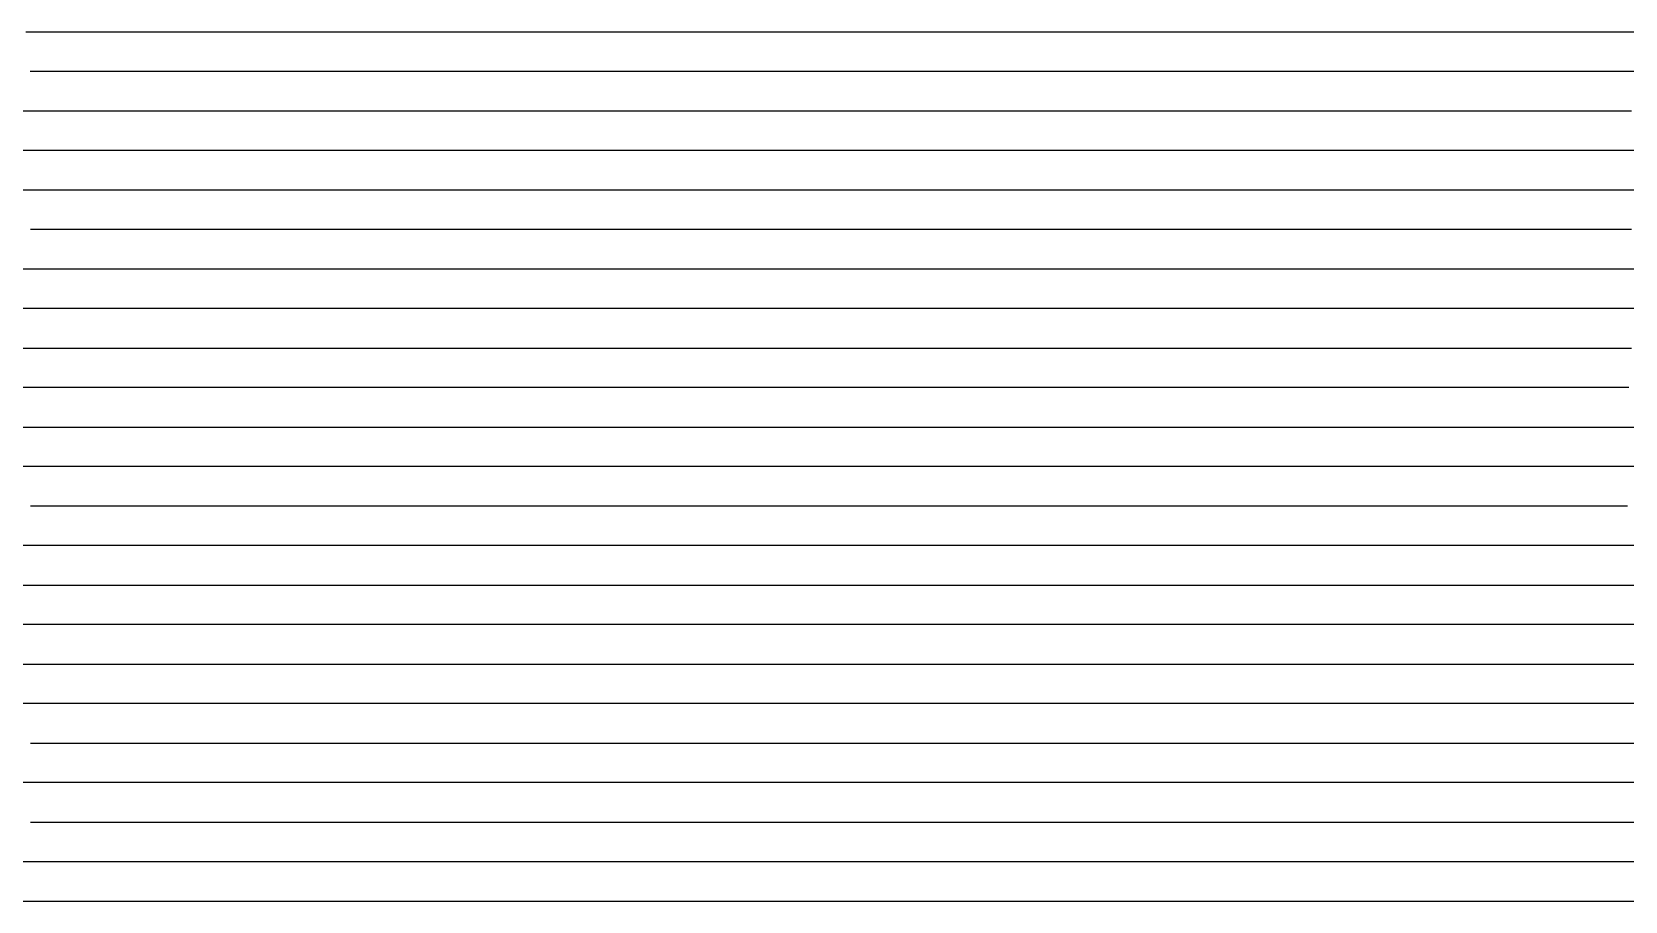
# Model space of a CAD drawing. Extents: x 20 to 170, y 60 to 234.
# Drawn here: x 95 to 132.5, y 81.4 to 101.87 of the extents above; entities that cross this region are included whole.
import ezdxf

# ---------------------------------------------------------------- set-up
doc = ezdxf.new("R2010")
doc.units = 0
doc.header["$LTSCALE"] = 0.000394
doc.layers.add('SPLINE', color=7, linetype='CONTINUOUS')

msp = doc.modelspace()

# ---------------------------------------------------------------- linework, layer by layer
at = {"layer": 'SPLINE', "color": 2}
for points in [[(94.8582, 101.873642, -19.465305), (95.011856, 101.873642, -19.133406), (95.316696, 101.873642, -18.726347), (95.491585, 101.873642, -18.566628), (95.666496, 101.873642, -18.447649), (96.013939, 101.873642, -18.284849), (96.713524, 101.873642, -18.093849), (97.060936, 101.873642, -18.043709), (98.107971, 101.873642, -17.915369), (98.807556, 101.873642, -17.965429), (99.438583, 101.873642, -18.140829), (100.202026, 101.873642, -18.109489), (100.899231, 101.873642, -18.184629), (102.012428, 101.873642, -18.338089), (102.296021, 101.873642, -18.322409), (102.645813, 101.873642, -18.222189), (102.993263, 101.873642, -18.153309), (103.343056, 101.873642, -18.106329), (103.690521, 101.873642, -18.087589), (105.087288, 101.873642, -18.190889), (105.403984, 101.873642, -18.313049), (105.720673, 101.873642, -18.560368), (106.094162, 101.873642, -18.986227), (106.115379, 101.873642, -18.998747), (106.373016, 101.873642, -19.048887), (106.484116, 101.873642, -18.929907), (106.656639, 101.873642, -18.757668), (106.831551, 101.873642, -18.644907), (107.181343, 101.873642, -18.488367), (107.703667, 101.873642, -18.29423), (107.878517, 101.873642, -18.247309), (108.575783, 101.873642, -18.234749), (109.275375, 101.873642, -18.200289), (110.147484, 101.873642, -18.203449), (110.844696, 101.873642, -18.162729), (111.085808, 101.873642, -18.156469), (111.36702, 101.873642, -18.109489), (112.066635, 101.873642, -18.043709), (112.76387, 101.873642, -18.118889), (113.484718, 101.873642, -18.381929), (113.832123, 101.873642, -18.109489), (114.267021, 101.873642, -17.599131), (114.375732, 101.873642, -17.483271), (114.503365, 101.873642, -17.379911), (114.666443, 101.873642, -17.267191), (114.687721, 101.873642, -17.242151), (114.857872, 101.873642, -16.935293), (115.488922, 101.873642, -15.764196), (115.555077, 101.873642, -15.654596), (115.642593, 101.873642, -15.548157), (116.252342, 101.873642, -14.862399), (116.427246, 101.873642, -14.630719), (116.602104, 101.873642, -14.42092), (116.885757, 101.873642, -14.233021), (117.23555, 101.873642, -14.073321), (117.649132, 101.873642, -13.735142), (117.998962, 101.873642, -13.553563), (118.171509, 101.873642, -13.515963), (119.045952, 101.873642, -13.375083), (119.743164, 101.873642, -13.193464), (120.440422, 101.873642, -13.077604), (121.837189, 101.873642, -13.112024), (123.231659, 101.873642, -13.259184), (123.928925, 101.873642, -13.299884), (124.628479, 101.873642, -13.390723), (125.675514, 101.873642, -13.685042), (126.372711, 101.873642, -13.913642), (126.722458, 101.873642, -13.998161), (127.419716, 101.873642, -14.248701), (128.814178, 101.873642, -14.843639), (130.210983, 101.873642, -15.419737), (130.560776, 101.873642, -15.494917), (130.908203, 101.873642, -15.629557), (131.605392, 101.873642, -15.967715), (132.172699, 101.873642, -16.168135), (133.002243, 101.873642, -16.086695)], [(133.002243, 100.942459, -14.909358), (131.605392, 100.942459, -15.209937), (130.210983, 100.942459, -15.582577), (129.230148, 100.942459, -15.779857), (128.814178, 100.942459, -15.670257), (127.419716, 100.942459, -15.056559), (127.003746, 100.942459, -14.837359), (126.568878, 100.942459, -14.671399), (126.297066, 100.942459, -14.45844), (126.022949, 100.942459, -14.27058), (124.628479, 100.942459, -13.634962), (123.928925, 100.942459, -13.350023), (123.231659, 100.942459, -13.243524), (122.884216, 100.942459, -13.215384), (122.534447, 100.942459, -13.159004), (121.837189, 100.942459, -13.083884), (121.487434, 100.942459, -13.055684), (121.137634, 100.942459, -12.999305), (120.440422, 100.942459, -12.905385), (119.743164, 100.942459, -12.823985), (119.045952, 100.942459, -12.861505), (118.696159, 100.942459, -12.905385), (118.346367, 100.942459, -12.930405), (117.649132, 100.942459, -13.040004), (116.951927, 100.942459, -13.240444), (116.252342, 100.942459, -13.550383), (115.9049, 100.942459, -13.732042), (115.730049, 100.942459, -13.882342), (115.254974, 100.942459, -14.40524), (114.987862, 100.942459, -14.552381), (114.857872, 100.942459, -14.630719), (114.683014, 100.942459, -14.796679), (114.508072, 100.942459, -15.069058), (114.245766, 100.942459, -15.535596), (113.461075, 100.942459, -16.481255), (113.309837, 100.942459, -16.687893), (112.794571, 100.942459, -17.520851), (112.392799, 100.942459, -17.937269), (112.241554, 100.942459, -18.143909), (112.21788, 100.942459, -18.153309), (111.36702, 100.942459, -18.087589), (110.669815, 100.942459, -18.112629), (110.147484, 100.942459, -18.222189), (109.972603, 100.942459, -18.209709), (109.62278, 100.942459, -18.194069), (108.925606, 100.942459, -18.194069), (108.228348, 100.942459, -18.244129), (107.878517, 100.942459, -18.306749), (107.552414, 100.942459, -18.463327), (107.018234, 100.942459, -18.241009), (106.533737, 100.942459, -18.237869), (105.784515, 100.942459, -18.125149), (105.087288, 100.942459, -18.128269), (104.737526, 100.942459, -18.13765), (104.040253, 100.942459, -18.078169), (103.690521, 100.942459, -18.059389), (103.168175, 100.942459, -18.049969), (102.296021, 100.942459, -17.905949), (100.202026, 100.942459, -17.740011), (99.504791, 100.942459, -17.549011), (98.807556, 100.942459, -17.530231), (97.410728, 100.942459, -17.802631), (96.713524, 100.942459, -18.043709), (96.538612, 100.942459, -18.143909), (96.363731, 100.942459, -18.275429), (96.013939, 100.942459, -18.663727), (95.841377, 100.942459, -18.979967), (95.753952, 100.942459, -19.211685), (95.316696, 100.942459, -20.561241), (95.011856, 100.942459, -21.45364), (94.957451, 100.942459, -21.503759)], [(94.794373, 100.013611, -21.406679), (95.316696, 100.013611, -21.2188), (95.654686, 100.013611, -21.11232), (95.824867, 100.013611, -21.02154), (95.992653, 100.013611, -20.924461), (96.013939, 100.013611, -20.902561), (96.713524, 100.013611, -18.782707), (96.888412, 100.013611, -18.413229), (97.060936, 100.013611, -18.168949), (97.23584, 100.013611, -17.984249), (97.410728, 100.013611, -17.843349), (97.760559, 100.013611, -17.708691), (98.57827, 100.013611, -17.545891), (99.067566, 100.013611, -17.514551), (99.504791, 100.013611, -17.351711), (100.202026, 100.013611, -17.292271), (100.899231, 100.013611, -17.430031), (101.161568, 100.013611, -17.489511), (101.598816, 100.013611, -17.489511), (102.296021, 100.013611, -17.536491), (105.087288, 100.013611, -17.884029), (105.403984, 100.013611, -17.965429), (105.741951, 100.013611, -18.071909), (106.205231, 100.013611, -18.053089), (107.006432, 100.013611, -17.824551), (107.181343, 100.013611, -17.793211), (107.878517, 100.013611, -17.815151), (108.216537, 100.013611, -17.965429), (108.554497, 100.013611, -18.21283), (109.275375, 100.013611, -18.084469), (110.669815, 100.013611, -17.971689), (110.96524, 100.013611, -17.937269), (111.258308, 100.013611, -17.934109), (111.281952, 100.013611, -17.905949), (111.674301, 100.013611, -17.314131), (112.066635, 100.013611, -16.628393), (112.76387, 100.013611, -15.447937), (112.917465, 100.013611, -15.266317), (113.461075, 100.013611, -14.693299), (113.810867, 100.013611, -14.27058), (114.160637, 100.013611, -14.001301), (114.508072, 100.013611, -13.866682), (114.857872, 100.013611, -13.681902), (116.252342, 100.013611, -13.033724), (116.951927, 100.013611, -12.808325), (117.649132, 100.013611, -12.670526), (118.87104, 100.013611, -12.714365), (119.138123, 100.013611, -12.758184), (119.438293, 100.013611, -12.820825), (120.440422, 100.013611, -12.886625), (121.837189, 100.013611, -13.093244), (122.00975, 100.013611, -13.140203), (122.709335, 100.013611, -13.365663), (122.884216, 100.013611, -13.409503), (123.231659, 100.013611, -13.534743), (123.928925, 100.013611, -13.863502), (124.278687, 100.013611, -14.035721), (124.628479, 100.013611, -14.37078), (124.80336, 100.013611, -14.552381), (125.413147, 100.013611, -14.906259), (126.150558, 100.013611, -15.463617), (126.417603, 100.013611, -15.560657), (126.552368, 100.013611, -15.623297), (126.852539, 100.013611, -15.779857), (127.419716, 100.013611, -15.504316), (127.757675, 100.013611, -15.388457), (128.116913, 100.013611, -15.328978), (128.466782, 100.013611, -15.109798), (128.61795, 100.013611, -15.043998), (128.934692, 100.013611, -14.940699), (129.381454, 100.013611, -14.646339), (129.513748, 100.013611, -14.577479), (130.865646, 100.013611, -14.085881), (131.016968, 100.013611, -14.054541), (131.605392, 100.013611, -13.963741), (131.803955, 100.013611, -13.897982), (131.955276, 100.013611, -13.863502), (132.151398, 100.013611, -13.854142), (132.479889, 100.013611, -13.866682), (132.652512, 100.013611, -13.807182)], [(133.002243, 99.082397, -13.112024), (132.042664, 99.082397, -13.058764), (131.605392, 99.082397, -13.014984), (131.007446, 99.082397, -13.080704), (130.407104, 99.082397, -13.055684), (130.210983, 99.082397, -13.065043), (129.861221, 99.082397, -13.168404), (129.513748, 99.082397, -13.312424), (128.814178, 99.082397, -13.566043), (127.528458, 99.082397, -14.292521), (127.419716, 99.082397, -14.37396), (126.965981, 99.082397, -14.777839), (126.722458, 99.082397, -14.912498), (126.022949, 99.082397, -15.379037), (125.800735, 99.082397, -15.479278), (125.576225, 99.082397, -15.585696), (125.129517, 99.082397, -15.886335), (125.108238, 99.082397, -15.880055), (124.822289, 99.082397, -15.670257), (124.628479, 99.082397, -15.551256), (124.366112, 99.082397, -15.444798), (123.928925, 99.082397, -14.981379), (123.53653, 99.082397, -14.624459), (123.406609, 99.082397, -14.52424), (122.926788, 99.082397, -14.286241), (122.638428, 99.082397, -13.970001), (122.371376, 99.082397, -13.738282), (122.104294, 99.082397, -13.616183), (120.440422, 99.082397, -13.043184), (119.743164, 99.082397, -12.858425), (119.045952, 99.082397, -12.714365), (117.649132, 99.082397, -12.664246), (117.299347, 99.082397, -12.673666), (116.951927, 99.082397, -12.701865), (116.602104, 99.082397, -12.742565), (116.252342, 99.082397, -12.823985), (115.555077, 99.082397, -12.908484), (115.205338, 99.082397, -12.996165), (114.333191, 99.082397, -13.447063), (113.461075, 99.082397, -13.678802), (113.113632, 99.082397, -13.863502), (112.76387, 99.082397, -14.189201), (112.066635, 99.082397, -14.909358), (111.716835, 99.082397, -15.444798), (110.669815, 99.082397, -17.389311), (110.45237, 99.082397, -17.746271), (110.431114, 99.082397, -17.755671), (109.275375, 99.082397, -17.902809), (108.968117, 99.082397, -17.934109), (108.64193, 99.082397, -17.984249), (107.878517, 99.082397, -17.790091), (106.963905, 99.082397, -17.780731), (106.484116, 99.082397, -17.658571), (105.784515, 99.082397, -17.498911), (103.690521, 99.082397, -17.329811), (103.168175, 99.082397, -17.329811), (102.296021, 99.082397, -17.151333), (101.598816, 99.082397, -17.135653), (100.899231, 99.082397, -17.135653), (100.551758, 99.082397, -17.157593), (100.202026, 99.082397, -17.185793), (99.504791, 99.082397, -17.317291), (98.457794, 99.082397, -17.702431), (98.107971, 99.082397, -17.909069), (97.824333, 99.082397, -18.222189), (97.682556, 99.082397, -18.475847), (97.540749, 99.082397, -18.845327), (96.973511, 99.082397, -20.439121), (96.952232, 99.082397, -20.479841), (96.713524, 99.082397, -20.595661), (96.363731, 99.082397, -20.677101), (96.013939, 99.082397, -20.780441), (95.666496, 99.082397, -20.933882), (95.316696, 99.082397, -21.018379), (93.922264, 99.082397, -21.250099)], [(93.922264, 98.151184, -21.00902), (96.713524, 98.151184, -20.554981), (97.302055, 98.151184, -20.410961), (97.595123, 98.151184, -20.360842), (97.890549, 98.151184, -20.285704), (97.911827, 98.151184, -20.254383), (98.152855, 98.151184, -19.606205), (98.349052, 98.151184, -19.180386), (98.370331, 98.151184, -19.142805), (98.587753, 98.151184, -18.832808), (98.807556, 98.151184, -18.594828), (99.065155, 98.151184, -18.432009), (99.396049, 98.151184, -18.313049), (99.504791, 98.151184, -18.093849), (99.679703, 98.151184, -17.771351), (99.852196, 98.151184, -17.549011), (100.202026, 98.151184, -17.270351), (100.899231, 98.151184, -17.082453), (101.598816, 98.151184, -17.026052), (102.296021, 98.151184, -16.913353), (102.993263, 98.151184, -16.875772), (103.690521, 98.151184, -17.063633), (103.931549, 98.151184, -17.148193), (104.219902, 98.151184, -17.101233), (104.508232, 98.151184, -17.066813), (105.087288, 98.151184, -17.082453), (106.484116, 98.151184, -17.245251), (107.878517, 98.151184, -17.451931), (108.575783, 98.151184, -17.586571), (109.275375, 98.151184, -17.552151), (109.651161, 98.151184, -17.455051), (110.16877, 98.151184, -16.994793), (110.190056, 98.151184, -16.963493), (110.953407, 98.151184, -15.410378), (111.062141, 98.151184, -15.216217), (111.194519, 98.151184, -15.015819), (112.066635, 98.151184, -13.985662), (112.241554, 98.151184, -13.813442), (112.414047, 98.151184, -13.694442), (113.461075, 98.151184, -13.259184), (114.160637, 98.151184, -12.946085), (114.508072, 98.151184, -12.814545), (114.857872, 98.151184, -12.786385), (116.252342, 98.151184, -12.780125), (116.951927, 98.151184, -12.770745), (117.998962, 98.151184, -12.811445), (118.346367, 98.151184, -12.870965), (119.045952, 98.151184, -13.143344), (119.743164, 98.151184, -13.390723), (120.090599, 98.151184, -13.544163), (120.440422, 98.151184, -13.663162), (120.790184, 98.151184, -13.844742), (121.137634, 98.151184, -14.001301), (121.487434, 98.151184, -14.151581), (121.726097, 98.151184, -14.34258), (122.534447, 98.151184, -15.228757), (123.27655, 98.151184, -15.892575), (123.47274, 98.151184, -15.920755), (123.564888, 98.151184, -15.839355), (123.794228, 98.151184, -15.682796), (124.203056, 98.151184, -15.466718), (124.649727, 98.151184, -15.090979), (126.044174, 98.151184, -14.004441), (126.722458, 98.151184, -13.509683), (127.069977, 98.151184, -13.231024), (127.419716, 98.151184, -13.112024), (127.615883, 98.151184, -13.077604), (128.225647, 98.151184, -12.808325), (128.521118, 98.151184, -12.739425), (129.164001, 98.151184, -12.560925), (129.513748, 98.151184, -12.488946), (130.210983, 98.151184, -12.482666), (130.908203, 98.151184, -12.485765), (131.90567, 98.151184, -12.636065), (132.20575, 98.151184, -12.704945), (132.827393, 98.151184, -12.974285)], [(132.652512, 97.219986, -12.770745), (132.305008, 97.219986, -12.670526), (131.955276, 97.219986, -12.595366), (131.257965, 97.219986, -12.482666), (130.908203, 97.219986, -12.470126), (130.210983, 97.219986, -12.354307), (130.036102, 97.219986, -12.335466), (128.814178, 97.219986, -12.291687), (128.466782, 97.219986, -12.319847), (128.116913, 97.219986, -12.376166), (127.419716, 97.219986, -12.473266), (126.722458, 97.219986, -12.585986), (126.372711, 97.219986, -12.654886), (126.19783, 97.219986, -12.730065), (125.675514, 97.219986, -13.071344), (125.500572, 97.219986, -13.159004), (125.325691, 97.219986, -13.227904), (124.975891, 97.219986, -13.459623), (124.628479, 97.219986, -13.753942), (123.928925, 97.219986, -14.236161), (123.690186, 97.219986, -14.4397), (123.581482, 97.219986, -14.54302), (123.231659, 97.219986, -14.928118), (122.413879, 97.219986, -15.689076), (122.14209, 97.219986, -15.914495), (122.120804, 97.219986, -15.920755), (121.837189, 97.219986, -15.757916), (121.702484, 97.219986, -15.714096), (121.508644, 97.219986, -15.667116), (120.790184, 97.219986, -14.874939), (120.440422, 97.219986, -14.624459), (120.135551, 97.219986, -14.46162), (119.743164, 97.219986, -14.126561), (119.393402, 97.219986, -13.907362), (119.045952, 97.219986, -13.732042), (117.649132, 97.219986, -13.077604), (116.951927, 97.219986, -12.905385), (116.252342, 97.219986, -12.792665), (115.730049, 97.219986, -12.780125), (115.496017, 97.219986, -12.723764), (115.283318, 97.219986, -12.689326), (115.07061, 97.219986, -12.673666), (114.857872, 97.219986, -12.670526), (114.683014, 97.219986, -12.676805), (114.508072, 97.219986, -12.692446), (113.810867, 97.219986, -12.777025), (113.461075, 97.219986, -12.845885), (112.414047, 97.219986, -13.312424), (112.241554, 97.219986, -13.425163), (111.36702, 97.219986, -14.032641), (111.194519, 97.219986, -14.198561), (111.107063, 97.219986, -14.31756), (110.145134, 97.219986, -15.880055), (109.471542, 97.219986, -17.032333), (109.447929, 97.219986, -17.060553), (109.275375, 97.219986, -17.098133), (108.575783, 97.219986, -17.151333), (107.878517, 97.219986, -17.151333), (106.484116, 97.219986, -17.026052), (105.784515, 97.219986, -17.060553), (105.5009, 97.219986, -17.085573), (105.437111, 97.219986, -17.079313), (105.087288, 97.219986, -17.032333), (104.957291, 97.219986, -17.029213), (104.390083, 97.219986, -16.913353), (103.690521, 97.219986, -16.831953), (102.296021, 97.219986, -16.897713), (101.423943, 97.219986, -17.044893), (101.249031, 97.219986, -17.098133), (100.899231, 97.219986, -17.314131), (100.695938, 97.219986, -17.520851), (100.492706, 97.219986, -17.849609), (100.086197, 97.219986, -18.917347), (99.722237, 97.219986, -19.653185), (99.639465, 97.219986, -19.690765), (99.504791, 97.219986, -19.759684), (99.242447, 97.219986, -19.975683), (99.221169, 97.219986, -19.985064), (98.942253, 97.219986, -20.035223), (98.665764, 97.219986, -20.088444), (98.107971, 97.219986, -20.219963), (96.713524, 97.219986, -20.257504), (95.316696, 97.219986, -20.454762), (94.966896, 97.219986, -20.476702)], [(93.922264, 96.291122, -20.213663), (95.316696, 96.291122, -20.135424), (95.666496, 96.291122, -20.110363), (96.013939, 96.291122, -20.063343), (96.713524, 96.291122, -20.072803), (97.105827, 96.291122, -20.104103), (98.107971, 96.291122, -19.888023), (99.504791, 96.291122, -19.822304), (99.797829, 96.291122, -19.787804), (100.681778, 96.291122, -19.646925), (100.703033, 96.291122, -19.631266), (100.986664, 96.291122, -18.879747), (101.423943, 96.291122, -17.921629), (101.598816, 96.291122, -17.667971), (101.946259, 96.291122, -17.401831), (102.296021, 96.291122, -17.295391), (102.383507, 96.291122, -17.279711), (102.993263, 96.291122, -16.957233), (103.343056, 96.291122, -16.844473), (103.690521, 96.291122, -16.831953), (105.044746, 96.291122, -17.016693), (105.087288, 96.291122, -17.007313), (105.784515, 96.291122, -16.947773), (106.243027, 96.291122, -17.019833), (107.202621, 96.291122, -17.019833), (107.372772, 96.291122, -17.001013), (107.878517, 96.291122, -16.922733), (108.228348, 96.291122, -16.875772), (108.925606, 96.291122, -16.844473), (109.339195, 96.291122, -16.656593), (109.362801, 96.291122, -16.640953), (110.180573, 96.291122, -15.043998), (110.343651, 96.291122, -14.793499), (111.019638, 96.291122, -13.885442), (111.36702, 96.291122, -13.537883), (112.414047, 96.291122, -12.895985), (112.76387, 96.291122, -12.780125), (113.461075, 96.291122, -12.611046), (113.810867, 96.291122, -12.557846), (114.160637, 96.291122, -12.557846), (114.857872, 96.291122, -12.601625), (115.380219, 96.291122, -12.642325), (115.555077, 96.291122, -12.673666), (115.9049, 96.291122, -12.758184), (116.252342, 96.291122, -12.861505), (116.602104, 96.291122, -13.008705), (117.299347, 96.291122, -13.262364), (117.649132, 96.291122, -13.443963), (118.346367, 96.291122, -13.897982), (118.696159, 96.291122, -14.104621), (119.045952, 96.291122, -14.50232), (119.355576, 96.291122, -14.959458), (119.568283, 96.291122, -15.141078), (119.589531, 96.291122, -15.150498), (120.000793, 96.291122, -15.260077), (120.440422, 96.291122, -15.573216), (120.854012, 96.291122, -15.764196), (120.877609, 96.291122, -15.748516), (121.837189, 96.291122, -14.793499), (122.534447, 96.291122, -14.167261), (122.884216, 96.291122, -13.813442), (123.231659, 96.291122, -13.450243), (123.928925, 96.291122, -13.055684), (124.278687, 96.291122, -12.842745), (124.628479, 96.291122, -12.695586), (124.80336, 96.291122, -12.651706), (125.325691, 96.291122, -12.438806), (125.675514, 96.291122, -12.319847), (126.022949, 96.291122, -12.272867), (127.419716, 96.291122, -12.157007), (128.116913, 96.291122, -12.141347), (128.946503, 96.291122, -12.288507), (129.577545, 96.291122, -12.304187), (130.210983, 96.291122, -12.338607), (131.605392, 96.291122, -12.579726), (131.955276, 96.291122, -12.654886), (132.305008, 96.291122, -12.736285), (133.699463, 96.291122, -13.130844)], [(133.002243, 95.359894, -13.324923), (131.605392, 95.359894, -13.058764), (131.149261, 95.359894, -12.964845), (130.669495, 95.359894, -12.736285), (130.210983, 95.359894, -12.592266), (128.814178, 95.359894, -12.241547), (128.116913, 95.359894, -12.135127), (126.022949, 95.359894, -12.138206), (124.975891, 95.359894, -12.182087), (124.628479, 95.359894, -12.232167), (123.928925, 95.359894, -12.373087), (123.581482, 95.359894, -12.473266), (122.884216, 95.359894, -12.814545), (122.534447, 95.359894, -12.971105), (121.837189, 95.359894, -13.531623), (121.137634, 95.359894, -14.154761), (120.440422, 95.359894, -14.928118), (119.851898, 95.359894, -15.667116), (119.83062, 95.359894, -15.673396), (119.438293, 95.359894, -15.498037), (119.045952, 95.359894, -15.344577), (118.847435, 95.359894, -15.294518), (118.651245, 95.359894, -15.250677), (118.62999, 95.359894, -15.241278), (118.140755, 95.359894, -14.52106), (117.894928, 95.359894, -14.198561), (117.649132, 95.359894, -13.991941), (116.786469, 95.359894, -13.318704), (116.62339, 95.359894, -13.199744), (116.252342, 95.359894, -12.964845), (115.555077, 95.359894, -12.657986), (115.120232, 95.359894, -12.604766), (114.508072, 95.359894, -12.485765), (114.160637, 95.359894, -12.445065), (113.461075, 95.359894, -12.441966), (112.76387, 95.359894, -12.454466), (112.066635, 95.359894, -12.723764), (111.36702, 95.359894, -13.080704), (110.669815, 95.359894, -13.566043), (110.322403, 95.359894, -13.829082), (110.147484, 95.359894, -14.057681), (109.972603, 95.359894, -14.44594), (109.275375, 95.359894, -16.233875), (108.63015, 95.359894, -16.572075), (107.987289, 95.359894, -16.731773), (106.309189, 95.359894, -16.766193), (105.784515, 95.359894, -16.816313), (105.087288, 95.359894, -16.972853), (104.541321, 95.359894, -17.113773), (104.390083, 95.359894, -17.113773), (104.040253, 95.359894, -17.157593), (103.690521, 95.359894, -17.298512), (103.439987, 95.359894, -17.517691), (103.170517, 95.359894, -17.959209), (102.558388, 95.359894, -18.272329), (102.296021, 95.359894, -18.463327), (102.033714, 95.359894, -18.810867), (101.908424, 95.359894, -19.051968), (101.783173, 95.359894, -19.330666), (101.341187, 95.359894, -19.387045), (100.899231, 95.359894, -19.455925), (99.504791, 95.359894, -19.568645), (98.107971, 95.359894, -19.590546), (96.713524, 95.359894, -19.759684), (96.276276, 95.359894, -19.850464), (96.013939, 95.359894, -19.806623), (95.316696, 95.359894, -19.740864), (93.922264, 95.359894, -19.850464)], [(93.922264, 94.428711, -19.496645), (95.316696, 94.428711, -19.487246), (96.101364, 94.428711, -19.506025), (96.713524, 94.428711, -19.412066), (98.107971, 94.428711, -19.330666), (100.899231, 94.428711, -19.252405), (101.707497, 94.428711, -19.271185), (102.525269, 94.428711, -19.077005), (102.752197, 94.428711, -19.061407), (103.231987, 94.428711, -19.058268), (103.626678, 94.428711, -18.942408), (103.647957, 94.428711, -18.923607), (103.777946, 94.428711, -18.679407), (103.865402, 94.428711, -18.538467), (103.997719, 94.428711, -18.359989), (104.390083, 94.428711, -17.884029), (104.737526, 94.428711, -17.636671), (105.044746, 94.428711, -17.539591), (105.437111, 94.428711, -17.176413), (105.784515, 94.428711, -16.894573), (106.134315, 94.428711, -16.766193), (106.484116, 94.428711, -16.741133), (107.048996, 94.428711, -16.722353), (107.670586, 94.428711, -16.390415), (107.878517, 94.428711, -16.290215), (108.585258, 94.428711, -16.002174), (108.741211, 94.428711, -15.886335), (109.230453, 94.428711, -15.544996), (109.275375, 94.428711, -15.485538), (109.317909, 94.428711, -15.394697), (109.993889, 94.428711, -13.822802), (110.164001, 94.428711, -13.519103), (110.331856, 94.428711, -13.324923), (110.502029, 94.428711, -13.193464), (111.36702, 94.428711, -12.730065), (112.066635, 94.428711, -12.495206), (112.414047, 94.428711, -12.438806), (112.76387, 94.428711, -12.407506), (113.461075, 94.428711, -12.407506), (114.160637, 94.428711, -12.426306), (114.508072, 94.428711, -12.473266), (115.205338, 94.428711, -12.617286), (115.555077, 94.428711, -12.708125), (115.9049, 94.428711, -12.980505), (116.602104, 94.428711, -13.719502), (116.951927, 94.428711, -14.042001), (117.686958, 94.428711, -15.047178), (118.299126, 94.428711, -15.225617), (118.892303, 94.428711, -15.585696), (118.913574, 94.428711, -15.573216), (120.440422, 94.428711, -13.794662), (121.837189, 94.428711, -12.730065), (122.709335, 94.428711, -12.410645), (122.884216, 94.428711, -12.357407), (124.628479, 94.428711, -12.175827), (125.150803, 94.428711, -12.150766), (125.675514, 94.428711, -12.106927), (126.022949, 94.428711, -12.100647), (127.419716, 94.428711, -12.147627), (128.466782, 94.428711, -12.360547), (128.814178, 94.428711, -12.507686), (129.376663, 94.428711, -12.895985), (130.210983, 94.428711, -13.162144), (130.473358, 94.428711, -13.281144), (131.040558, 94.428711, -13.353123), (131.605392, 94.428711, -13.453363), (132.305008, 94.428711, -13.569223), (132.652512, 94.428711, -13.735142)], [(132.588684, 93.499863, -14.621279), (132.130127, 93.499863, -14.286241), (131.867798, 93.499863, -14.057681), (131.605392, 93.499863, -13.872942), (130.210983, 93.499863, -13.500323), (130.003036, 93.499863, -13.465903), (129.381454, 93.499863, -13.390723), (128.750336, 93.499863, -13.205964), (128.116913, 93.499863, -12.708125), (127.767159, 93.499863, -12.473266), (127.419716, 93.499863, -12.366807), (126.722458, 93.499863, -12.166407), (126.022949, 93.499863, -12.100647), (124.628479, 93.499863, -12.200847), (123.231659, 93.499863, -12.316707), (121.837189, 93.499863, -12.466986), (120.965065, 93.499863, -12.786385), (120.790184, 93.499863, -12.858425), (120.440422, 93.499863, -13.096384), (119.743164, 93.499863, -13.638062), (119.045952, 93.499863, -14.35202), (117.998962, 93.499863, -15.513697), (117.975288, 93.499863, -15.513697), (117.649132, 93.499863, -15.366497), (117.256798, 93.499863, -15.209937), (116.89756, 93.499863, -14.859279), (116.079811, 93.499863, -13.788382), (115.9049, 93.499863, -13.581723), (115.730049, 93.499863, -13.400103), (115.576355, 93.499863, -13.281144), (114.857872, 93.499863, -12.811445), (114.661736, 93.499863, -12.711225), (114.345001, 93.499863, -12.570346), (114.049576, 93.499863, -12.473266), (113.610001, 93.499863, -12.366807), (113.461075, 93.499863, -12.348047), (113.113632, 93.499863, -12.326107), (112.066635, 93.499863, -12.326107), (111.716835, 93.499863, -12.357407), (111.36702, 93.499863, -12.485765), (110.669815, 93.499863, -12.823985), (110.494934, 93.499863, -12.914745), (110.322403, 93.499863, -13.033724), (110.147484, 93.499863, -13.215384), (109.62278, 93.499863, -13.794662), (109.447929, 93.499863, -13.991941), (108.299286, 93.499863, -15.588857), (107.966003, 93.499863, -16.205715), (107.944725, 93.499863, -16.227594), (107.791092, 93.499863, -16.290215), (106.831551, 93.499863, -16.791233), (106.484116, 93.499863, -16.991632), (106.139061, 93.499863, -17.383051), (105.796326, 93.499863, -17.87151), (105.545815, 93.499863, -18.106329), (105.087288, 93.499863, -18.247309), (104.390083, 93.499863, -18.478968), (104.040253, 93.499863, -18.579187), (103.690521, 93.499863, -18.648067), (102.296021, 93.499863, -18.861008), (101.598816, 93.499863, -19.001907), (100.899231, 93.499863, -19.026947), (99.504791, 93.499863, -19.001907), (98.107971, 93.499863, -19.098946), (96.713524, 93.499863, -19.114605), (96.037605, 93.499863, -19.149065), (95.337982, 93.499863, -19.346325), (94.619499, 93.499863, -19.183485)], [(94.465889, 92.568649, -19.095825), (95.051979, 92.568649, -19.042587), (96.013939, 92.568649, -18.851627), (96.363731, 92.568649, -18.835947), (96.713524, 92.568649, -18.835947), (98.107971, 92.568649, -18.801487), (98.807556, 92.568649, -18.695047), (99.504791, 92.568649, -18.701267), (100.202026, 92.568649, -18.726347), (100.551758, 92.568649, -18.773327), (100.986664, 92.568649, -18.895428), (101.478271, 92.568649, -18.779547), (101.804436, 92.568649, -18.741987), (102.296021, 92.568649, -18.663727), (103.690521, 92.568649, -18.406969), (104.390083, 92.568649, -18.228489), (105.087288, 92.568649, -18.028049), (105.784515, 92.568649, -17.780731), (106.484116, 92.568649, -17.451931), (107.398758, 92.568649, -16.916473), (108.228348, 92.568649, -15.382177), (108.575783, 92.568649, -14.878058), (109.18792, 92.568649, -13.885442), (109.275375, 92.568649, -13.763342), (109.972603, 92.568649, -13.118304), (110.669815, 92.568649, -12.654886), (111.36702, 92.568649, -12.404366), (112.066635, 92.568649, -12.326107), (113.461075, 92.568649, -12.335466), (113.810867, 92.568649, -12.432566), (114.508072, 92.568649, -12.773845), (114.683014, 92.568649, -12.880345), (114.857872, 92.568649, -13.021244), (115.555077, 92.568649, -13.722602), (115.9049, 92.568649, -14.092141), (116.580811, 92.568649, -14.915638), (116.949547, 92.568649, -15.006438), (117.299347, 92.568649, -15.116018), (117.649132, 92.568649, -14.837359), (118.346367, 92.568649, -14.217402), (119.045952, 92.568649, -13.609923), (119.568283, 92.568649, -13.115164), (119.743164, 92.568649, -12.971105), (119.918106, 92.568649, -12.870965), (120.090599, 92.568649, -12.808325), (120.790184, 92.568649, -12.607905), (121.137634, 92.568649, -12.501426), (121.487434, 92.568649, -12.445065), (122.534447, 92.568649, -12.360547), (123.231659, 92.568649, -12.326107), (124.628479, 92.568649, -12.301046), (125.325691, 92.568649, -12.266587), (126.022949, 92.568649, -12.385567), (126.722458, 92.568649, -12.585986), (127.069977, 92.568649, -12.751925), (127.724617, 92.568649, -13.231024), (128.279999, 92.568649, -13.246704), (128.814178, 92.568649, -13.296764), (129.513748, 92.568649, -13.465903), (130.210983, 92.568649, -13.804042), (130.780609, 92.568649, -14.070201), (131.388, 92.568649, -14.46162), (131.955276, 92.568649, -14.48664), (132.305008, 92.568649, -14.48664), (133.002243, 92.568649, -14.517981)], [(133.002243, 91.637436, -14.49604), (132.359344, 91.637436, -14.48664), (131.716522, 91.637436, -14.640059), (131.692871, 91.637436, -14.640059), (131.605392, 91.637436, -14.552381), (131.257965, 91.637436, -14.3207), (130.908203, 91.637436, -14.167261), (130.210983, 91.637436, -13.872942), (129.360168, 91.637436, -13.844742), (128.814178, 91.637436, -13.447063), (128.466782, 91.637436, -13.268604), (128.116913, 91.637436, -13.234164), (127.419716, 91.637436, -13.234164), (127.216484, 91.637436, -13.224764), (127.015556, 91.637436, -13.199744), (126.590134, 91.637436, -13.112024), (126.022949, 91.637436, -12.789525), (124.628479, 91.637436, -12.435706), (123.231659, 91.637436, -12.426306), (122.534447, 91.637436, -12.438806), (121.837189, 91.637436, -12.457605), (121.137634, 91.637436, -12.517106), (120.440422, 91.637436, -12.670526), (119.743164, 91.637436, -12.780125), (119.21846, 91.637436, -12.949184), (119.045952, 91.637436, -13.021244), (118.696159, 91.637436, -13.231024), (118.346367, 91.637436, -13.459623), (117.649132, 91.637436, -13.935582), (117.006294, 91.637436, -14.43342), (116.363396, 91.637436, -14.840459), (116.339798, 91.637436, -14.827959), (115.621284, 91.637436, -14.3207), (114.905174, 91.637436, -13.481523), (114.704277, 91.637436, -13.290504), (114.160637, 91.637436, -12.823985), (113.810867, 91.637436, -12.539026), (113.461075, 91.637436, -12.395006), (112.066635, 91.637436, -12.254086), (110.669815, 91.637436, -12.495206), (110.494934, 91.637436, -12.560925), (110.322403, 91.637436, -12.664246), (109.62278, 91.637436, -13.127664), (109.447929, 91.637436, -13.262364), (109.275375, 91.637436, -13.428283), (109.034309, 91.637436, -13.788382), (108.795616, 91.637436, -14.182921), (108.315796, 91.637436, -15.131679), (107.878517, 91.637436, -16.033495), (107.727303, 91.637436, -16.312155), (107.512215, 91.637436, -16.546995), (107.10569, 91.637436, -16.863293), (106.793732, 91.637436, -17.091833), (106.484116, 91.637436, -17.204573), (105.087288, 91.637436, -17.686771), (103.690521, 91.637436, -18.059389), (102.993263, 91.637436, -18.187769), (102.296021, 91.637436, -18.278549), (101.553925, 91.637436, -18.491528), (100.899231, 91.637436, -18.491528), (99.504791, 91.637436, -18.513388), (98.107971, 91.637436, -18.44455), (96.713524, 91.637436, -18.626167), (95.316696, 91.637436, -18.682487), (94.444618, 91.637436, -18.826508)], [(94.966896, 90.708618, -18.44455), (95.316696, 90.708618, -18.422609), (96.013939, 90.708618, -18.394409), (96.713524, 90.708618, -18.309929), (98.107971, 90.708618, -18.118889), (99.504791, 90.708618, -18.247309), (99.830917, 90.708618, -18.259769), (100.899231, 90.708618, -18.162729), (101.249031, 90.708618, -18.078169), (101.598816, 90.708618, -18.009289), (102.296021, 90.708618, -17.956049), (103.690521, 90.708618, -17.680511), (105.087288, 90.708618, -17.379911), (105.959435, 90.708618, -17.026052), (106.134315, 90.708618, -16.963493), (106.744087, 90.708618, -16.712933), (107.006432, 90.708618, -16.565815), (107.528755, 90.708618, -16.290215), (107.715492, 90.708618, -16.089855), (107.878517, 90.708618, -15.917615), (108.207092, 90.708618, -15.598236), (108.228348, 90.708618, -15.560657), (109.013031, 90.708618, -13.722602), (109.275375, 90.708618, -13.290504), (110.669815, 90.708618, -12.454466), (111.107063, 90.708618, -12.357407), (111.36702, 90.708618, -12.272867), (112.066635, 90.708618, -12.175827), (112.76387, 90.708618, -12.238447), (113.286156, 90.708618, -12.451345), (113.461075, 90.708618, -12.539026), (113.80616, 90.708618, -12.761365), (114.148827, 90.708618, -13.105783), (114.836586, 90.708618, -13.916762), (115.860016, 90.708618, -14.53988), (115.883614, 90.708618, -14.54616), (116.160141, 90.708618, -14.442801), (117.649132, 90.708618, -13.381323), (117.998962, 90.708618, -13.162144), (118.346367, 90.708618, -13.033724), (119.045952, 90.708618, -12.836485), (119.918106, 90.708618, -12.611046), (120.090599, 90.708618, -12.576586), (121.137634, 90.708618, -12.492045), (121.837189, 90.708618, -12.482666), (122.884216, 90.708618, -12.507686), (123.75634, 90.708618, -12.517106), (124.278687, 90.708618, -12.557846), (124.628479, 90.708618, -12.595366), (124.975891, 90.708618, -12.654886), (125.325691, 90.708618, -12.730065), (125.500572, 90.708618, -12.789525), (126.19783, 90.708618, -13.055684), (126.819382, 90.708618, -13.149604), (127.419716, 90.708618, -13.274864), (127.767159, 90.708618, -13.381323), (128.554169, 90.708618, -13.735142), (128.814178, 90.708618, -13.779022), (130.210983, 90.708618, -13.851002), (130.908203, 90.708618, -14.126561), (131.257965, 90.708618, -14.286241), (131.605392, 90.708618, -14.49292), (132.085175, 90.708618, -14.981379), (132.108841, 90.708618, -14.997018), (132.555573, 90.708618, -15.075318)], [(133.002243, 89.77739, -18.049969), (132.305008, 89.77739, -16.772453), (131.955276, 89.77739, -16.262054), (131.605392, 89.77739, -15.908256), (131.125671, 89.77739, -15.394697), (131.10437, 89.77739, -15.363418), (130.839691, 89.77739, -15.144218), (130.2677, 89.77739, -14.887438), (130.189697, 89.77739, -14.777839), (129.844635, 89.77739, -14.48038), (129.501984, 89.77739, -14.38332), (129.265564, 89.77739, -14.37396), (128.814178, 89.77739, -14.023221), (128.466782, 89.77739, -13.872942), (128.29187, 89.77739, -13.819722), (127.419716, 89.77739, -13.519103), (126.022949, 89.77739, -12.980505), (125.675514, 89.77739, -12.855285), (125.500572, 89.77739, -12.823985), (124.715935, 89.77739, -12.755105), (124.628479, 89.77739, -12.730065), (123.928925, 89.77739, -12.557846), (123.581482, 89.77739, -12.517106), (123.231659, 89.77739, -12.517106), (122.884216, 89.77739, -12.473266), (121.837189, 89.77739, -12.385567), (120.440422, 89.77739, -12.366807), (120.090599, 89.77739, -12.395006), (119.918106, 89.77739, -12.438806), (119.045952, 89.77739, -12.704945), (118.346367, 89.77739, -12.789525), (117.649132, 89.77739, -13.011804), (117.299347, 89.77739, -13.143344), (116.951927, 89.77739, -13.309284), (116.131828, 89.77739, -13.872942), (115.628403, 89.77739, -14.085881), (115.141495, 89.77739, -14.25808), (114.64045, 89.77739, -13.973101), (113.810867, 89.77739, -13.030624), (113.572144, 89.77739, -12.811445), (113.461075, 89.77739, -12.723764), (112.76387, 89.77739, -12.216527), (112.066635, 89.77739, -12.172647), (110.669815, 89.77739, -12.310427), (109.275375, 89.77739, -13.165264), (109.013031, 89.77739, -13.584863), (108.488335, 89.77739, -14.589979), (108.358368, 89.77739, -14.871799), (108.207092, 89.77739, -15.219378), (107.616211, 89.77739, -16.055395), (107.039513, 89.77739, -16.243275), (106.484116, 89.77739, -16.481255), (105.784515, 89.77739, -16.725473), (105.087288, 89.77739, -16.894573), (104.390083, 89.77739, -17.148193), (102.296021, 89.77739, -17.564651), (100.899231, 89.77739, -17.765051), (99.504791, 89.77739, -17.940409), (99.067566, 89.77739, -18.028049), (98.57827, 89.77739, -17.95295), (98.107971, 89.77739, -17.927889), (96.713524, 89.77739, -17.965429), (95.165459, 89.77739, -18.21283), (94.619499, 89.77739, -18.194069)], [(93.922264, 88.846191, -17.918489), (95.316696, 88.846191, -17.780731), (96.013939, 88.846191, -17.671131), (96.713524, 88.846191, -17.664871), (98.107971, 88.846191, -17.721191), (98.457794, 88.846191, -17.708691), (98.980072, 88.846191, -17.671131), (99.504791, 88.846191, -17.586571), (100.899231, 88.846191, -17.426891), (101.598816, 88.846191, -17.311031), (102.296021, 88.846191, -17.110613), (102.47094, 88.846191, -17.076193), (102.993263, 88.846191, -17.007313), (103.690521, 88.846191, -16.882053), (105.087288, 88.846191, -16.593973), (105.784515, 88.846191, -16.428015), (106.484116, 88.846191, -16.193174), (106.994637, 88.846191, -16.008415), (107.507477, 88.846191, -15.842455), (108.249626, 88.846191, -14.31128), (108.403229, 88.846191, -14.051401), (108.575783, 88.846191, -13.804042), (109.275375, 88.846191, -12.977385), (109.62278, 88.846191, -12.711225), (109.797668, 88.846191, -12.604766), (110.322403, 88.846191, -12.341746), (110.494934, 88.846191, -12.257207), (110.669815, 88.846191, -12.207107), (111.36702, 88.846191, -12.175827), (112.066635, 88.846191, -12.191447), (112.76387, 88.846191, -12.288507), (113.113632, 88.846191, -12.542166), (113.718727, 88.846191, -13.328103), (113.919579, 88.846191, -13.537883), (114.628593, 88.846191, -13.913642), (114.879158, 88.846191, -13.941802), (115.259682, 88.846191, -13.869802), (116.084496, 88.846191, -13.368803), (116.252342, 88.846191, -13.296764), (116.602104, 88.846191, -13.196564), (116.951927, 88.846191, -13.127664), (117.649132, 88.846191, -12.899125), (118.346367, 88.846191, -12.736285), (119.045952, 88.846191, -12.645506), (119.305977, 88.846191, -12.592266), (119.743164, 88.846191, -12.454466), (120.440422, 88.846191, -12.366807), (121.837189, 88.846191, -12.373087), (123.231659, 88.846191, -12.507686), (123.928925, 88.846191, -12.626686), (124.975891, 88.846191, -12.964845), (125.325691, 88.846191, -13.162144), (126.022949, 88.846191, -13.497183), (126.722458, 88.846191, -13.998161), (127.069977, 88.846191, -14.148501), (127.353577, 88.846191, -14.38332), (127.445709, 88.846191, -14.49604), (127.474083, 88.846191, -14.51168), (127.984604, 88.846191, -14.680799), (128.29187, 88.846191, -14.899999), (128.31308, 88.846191, -14.928118), (128.814178, 88.846191, -15.366497), (129.164001, 88.846191, -15.654596), (129.348282, 88.846191, -15.855016), (131.605392, 88.846191, -18.948668), (131.955276, 88.846191, -19.434006), (132.130127, 88.846191, -19.603106), (132.326294, 88.846191, -19.841043), (133.002243, 88.846191, -20.861841)], [(133.002243, 87.914963, -23.219694), (132.283722, 87.914963, -22.220816), (132.09227, 87.914963, -21.901398), (131.943375, 87.914963, -21.716698), (131.257965, 87.914963, -21.127979), (130.908203, 87.914963, -20.673962), (130.210983, 87.914963, -19.700144), (128.814178, 87.914963, -18.13765), (128.161865, 87.914963, -17.448792), (127.507179, 87.914963, -16.625273), (127.374863, 87.914963, -16.481255), (126.722458, 87.914963, -15.673396), (126.372711, 87.914963, -15.266317), (125.521851, 87.914963, -14.52106), (125.500572, 87.914963, -14.49292), (125.309181, 87.914963, -14.326961), (124.668694, 87.914963, -13.963741), (124.583572, 87.914963, -13.854142), (124.278687, 87.914963, -13.613003), (123.928925, 87.914963, -13.494043), (123.732697, 87.914963, -13.425163), (123.581482, 87.914963, -13.268604), (123.231659, 87.914963, -13.021244), (121.837189, 87.914963, -12.617286), (120.440422, 87.914963, -12.435706), (120.090599, 87.914963, -12.451345), (119.045952, 87.914963, -12.654886), (117.649132, 87.914963, -12.820825), (116.951927, 87.914963, -12.993065), (116.252342, 87.914963, -13.124584), (115.555077, 87.914963, -13.212244), (115.380219, 87.914963, -13.243524), (115.205338, 87.914963, -13.312424), (114.529358, 87.914963, -13.644342), (114.37812, 87.914963, -13.653702), (113.591064, 87.914963, -13.262364), (113.113632, 87.914963, -12.755105), (112.76387, 87.914963, -12.482666), (112.066635, 87.914963, -12.297907), (111.36702, 87.914963, -12.172647), (110.669815, 87.914963, -12.207107), (110.494934, 87.914963, -12.282227), (109.842613, 87.914963, -12.601625), (109.547165, 87.914963, -12.664246), (109.275375, 87.914963, -12.870965), (108.838158, 87.914963, -13.312424), (108.663208, 87.914963, -13.509683), (108.228348, 87.914963, -14.038901), (107.878517, 87.914963, -14.696439), (107.443718, 87.914963, -15.544996), (106.484116, 87.914963, -15.823695), (105.087288, 87.914963, -16.211935), (104.390083, 87.914963, -16.274595), (103.690521, 87.914963, -16.446795), (102.296021, 87.914963, -16.744253), (100.899231, 87.914963, -16.979113), (99.504791, 87.914963, -17.185793), (96.713524, 87.914963, -17.414371), (95.316696, 87.914963, -17.420631), (93.922264, 87.914963, -17.580311)], [(93.922264, 86.986115, -17.110613), (95.316696, 86.986115, -17.076193), (98.107971, 86.986115, -16.894573), (99.504791, 86.986115, -16.725473), (100.202026, 86.986115, -16.656593), (100.899231, 86.986115, -16.531355), (101.598816, 86.986115, -16.377954), (102.296021, 86.986115, -16.262054), (103.690521, 86.986115, -16.055395), (105.087288, 86.986115, -15.820556), (106.484116, 86.986115, -15.429157), (107.006432, 86.986115, -15.341477), (107.722527, 86.986115, -14.959458), (107.791092, 86.986115, -14.909358), (108.228348, 86.986115, -14.073321), (108.575783, 86.986115, -13.650622), (109.275375, 86.986115, -12.939825), (109.62278, 86.986115, -12.670526), (109.972603, 86.986115, -12.589126), (110.714706, 86.986115, -12.492045), (111.36702, 86.986115, -12.438806), (111.716835, 86.986115, -12.504606), (112.666931, 86.986115, -12.777025), (112.964722, 86.986115, -12.927325), (113.286156, 86.986115, -13.093244), (113.461075, 86.986115, -13.112024), (113.635986, 86.986115, -13.149604), (114.333191, 86.986115, -13.350023), (115.032784, 86.986115, -13.353123), (115.354202, 86.986115, -13.224764), (116.252342, 86.986115, -13.108904), (117.649132, 86.986115, -12.861505), (119.045952, 86.986115, -12.792665), (119.459564, 86.986115, -12.839624), (119.743164, 86.986115, -12.805185), (120.440422, 86.986115, -12.905385), (120.877609, 86.986115, -13.212244), (121.366882, 86.986115, -13.318704), (121.600876, 86.986115, -13.428283), (121.837189, 86.986115, -13.666242), (121.875046, 86.986115, -13.719502), (122.484795, 86.986115, -13.970001), (122.664413, 86.986115, -14.104621), (123.231659, 86.986115, -14.693299), (123.928925, 86.986115, -15.476097), (124.628479, 86.986115, -16.393595), (125.325691, 86.986115, -17.295391), (126.022949, 86.986115, -18.021849), (127.419716, 86.986115, -19.315025), (128.116913, 86.986115, -19.909964), (128.814178, 86.986115, -20.746021), (129.447601, 86.986115, -21.5194), (130.102234, 86.986115, -22.211416), (130.210983, 86.986115, -22.361715), (130.277191, 86.986115, -22.493216), (131.007446, 86.986115, -23.357414), (131.231979, 86.986115, -23.755112), (131.978821, 86.986115, -25.129728), (132.054474, 86.986115, -25.358286), (132.21756, 86.986115, -26.341484), (133.01886, 86.986115, -32.265808)], [(132.827393, 86.054916, -39.292305), (131.605392, 86.054916, -39.292305), (130.364624, 86.054916, -39.217144), (130.341003, 86.054916, -39.088764), (129.861221, 86.054916, -30.947569), (129.757172, 86.054916, -29.338135), (129.676849, 86.054916, -28.276619), (129.594147, 86.054916, -27.35918), (129.513748, 86.054916, -26.579502), (129.426315, 86.054916, -25.874947), (129.338898, 86.054916, -25.289408), (129.272659, 86.054916, -24.923048), (129.218323, 86.054916, -24.700748), (129.192398, 86.054916, -24.64123), (128.320175, 86.054916, -23.322994), (127.528458, 86.054916, -22.158157), (127.244835, 86.054916, -21.757378), (126.523987, 86.054916, -21.115499), (126.323082, 86.054916, -20.858702), (126.022949, 86.054916, -20.626982), (124.628479, 86.054916, -19.368265), (123.231659, 86.054916, -17.909069), (121.749763, 86.054916, -16.302774), (120.965065, 86.054916, -14.997018), (120.790184, 86.054916, -14.781019), (119.785728, 86.054916, -13.957461), (119.577759, 86.054916, -13.866682), (119.07666, 86.054916, -13.807182), (119.045952, 86.054916, -13.769562), (118.696159, 86.054916, -13.459623), (118.346367, 86.054916, -13.359403), (118.107666, 86.054916, -13.353123), (117.866547, 86.054916, -13.381323), (117.649132, 86.054916, -13.296764), (116.951927, 86.054916, -13.177824), (116.602104, 86.054916, -13.209104), (116.252342, 86.054916, -13.265464), (115.70874, 86.054916, -13.450243), (114.857872, 86.054916, -13.346863), (114.399338, 86.054916, -13.346863), (113.461075, 86.054916, -13.093244), (112.588959, 86.054916, -13.055684), (111.716835, 86.054916, -12.842745), (111.36702, 86.054916, -12.770745), (110.669815, 86.054916, -12.811445), (109.972603, 86.054916, -12.927325), (109.62278, 86.054916, -13.040004), (109.447929, 86.054916, -13.155864), (109.275375, 86.054916, -13.328103), (108.816872, 86.054916, -13.904242), (108.566307, 86.054916, -14.023221), (107.656387, 86.054916, -14.586859), (106.985176, 86.054916, -14.965738), (106.484116, 86.054916, -15.031498), (106.134315, 86.054916, -15.050279), (105.784515, 86.054916, -15.119158), (105.087288, 86.054916, -15.291377), (103.690521, 86.054916, -15.720356), (102.296021, 86.054916, -15.823695), (101.598816, 86.054916, -15.848736), (101.249031, 86.054916, -15.914495), (100.726707, 86.054916, -16.039715), (100.551758, 86.054916, -16.055395), (100.376907, 86.054916, -16.089855), (99.592247, 86.054916, -16.287115), (96.713524, 86.054916, -16.546995), (96.013939, 86.054916, -16.575195), (95.316696, 86.054916, -16.656593), (93.222641, 86.054916, -16.744253)], [(94.966896, 85.123718, -16.177515), (95.316696, 85.123718, -16.161875), (98.107971, 85.123718, -15.973975), (98.807556, 85.123718, -15.867516), (99.504791, 85.123718, -15.670257), (99.852196, 85.123718, -15.635837), (100.027077, 85.123718, -15.635837), (100.899231, 85.123718, -15.570036), (101.598816, 85.123718, -15.595137), (102.296021, 85.123718, -15.519977), (103.690521, 85.123718, -15.219378), (104.390083, 85.123718, -15.012678), (105.087288, 85.123718, -14.762199), (105.784515, 85.123718, -14.70896), (106.484116, 85.123718, -14.740279), (106.963905, 85.123718, -14.705839), (107.420044, 85.123718, -14.50858), (107.649292, 85.123718, -14.41774), (107.878517, 85.123718, -14.33948), (108.032181, 85.123718, -14.31128), (108.653755, 85.123718, -13.935582), (109.535355, 85.123718, -13.634962), (110.10257, 85.123718, -13.412643), (110.669815, 85.123718, -13.340623), (111.36702, 85.123718, -13.284224), (111.891716, 85.123718, -13.409503), (112.066635, 85.123718, -13.453363), (112.414047, 85.123718, -13.531623), (112.588959, 85.123718, -13.537883), (112.76387, 85.123718, -13.553563), (112.938751, 85.123718, -13.597363), (113.461075, 85.123718, -13.763342), (114.160637, 85.123718, -14.026361), (114.224457, 85.123718, -14.070201), (114.647545, 85.123718, -14.073321), (114.857872, 85.123718, -14.101521), (115.184059, 85.123718, -14.27686), (115.221855, 85.123718, -14.31128), (115.921471, 85.123718, -14.48664), (116.580811, 85.123718, -14.248701), (116.951927, 85.123718, -14.27686), (117.824074, 85.123718, -14.636939), (117.923309, 85.123718, -14.696439), (117.987091, 85.123718, -14.755939), (118.218765, 85.123718, -15.100338), (118.325089, 85.123718, -15.332077), (119.001068, 85.123718, -16.929033), (119.022293, 85.123718, -16.966593), (121.837189, 85.123718, -19.440266), (123.574394, 85.123718, -21.134239), (123.690186, 85.123718, -21.284559), (124.427582, 85.123718, -21.885757), (124.628479, 85.123718, -22.123737), (125.425003, 85.123718, -23.131954), (125.479279, 85.123718, -23.219694), (125.533722, 85.123718, -23.404394), (125.635292, 85.123718, -24.021252), (125.739365, 85.123718, -24.829128), (126.502708, 85.123718, -31.323309), (126.523987, 85.123718, -31.47049), (126.658691, 85.123718, -31.996527), (126.791016, 85.123718, -32.691643), (126.923439, 85.123718, -33.590343), (127.069977, 85.123718, -34.883518), (127.483505, 85.123718, -39.032425), (127.507179, 85.123718, -39.154484), (128.161865, 85.123718, -39.176445), (128.488068, 85.123718, -39.179585), (129.513748, 85.123718, -39.214005), (130.210983, 85.123718, -39.217144), (131.083099, 85.123718, -39.282925), (131.955276, 85.123718, -39.292305), (132.827393, 85.123718, -39.326744)], [(133.002243, 84.19487, -39.326744), (131.605392, 84.19487, -39.307964), (128.814178, 84.19487, -39.192104), (128.116913, 84.19487, -39.173325), (127.419716, 84.19487, -39.145103), (126.722458, 84.19487, -39.138905), (126.022949, 84.19487, -39.154484), (125.325691, 84.19487, -39.132626), (124.628479, 84.19487, -39.107544), (124.243217, 84.19487, -39.098145), (123.858017, 84.19487, -39.104404), (123.836731, 84.19487, -39.044964), (123.364037, 84.19487, -30.477871), (123.286026, 84.19487, -29.156475), (123.231659, 84.19487, -28.320478), (123.115852, 84.19487, -26.820602), (123.002403, 84.19487, -25.611906), (122.886597, 84.19487, -24.647511), (122.754196, 84.19487, -23.808352), (122.678596, 84.19487, -23.542171), (122.600624, 84.19487, -23.435692), (121.678848, 84.19487, -22.609076), (120.95092, 84.19487, -21.810617), (120.79258, 84.19487, -21.575798), (119.743164, 84.19487, -20.470442), (119.045952, 84.19487, -19.928743), (117.649132, 84.19487, -18.829687), (116.252342, 84.19487, -17.614771), (114.857872, 84.19487, -16.233875), (114.160637, 84.19487, -15.560657), (113.461075, 84.19487, -15.106618), (112.066635, 84.19487, -14.47098), (111.36702, 84.19487, -14.26118), (111.258308, 84.19487, -14.220481), (111.019638, 84.19487, -14.154761), (110.778519, 84.19487, -14.157861), (110.386192, 84.19487, -14.204821), (110.234917, 84.19487, -14.148501), (109.755188, 84.19487, -14.070201), (109.275375, 84.19487, -14.148501), (108.816872, 84.19487, -14.29878), (107.878517, 84.19487, -14.326961), (107.223885, 84.19487, -14.586859), (106.484116, 84.19487, -14.48038), (105.087288, 84.19487, -14.48038), (103.690521, 84.19487, -14.67454), (102.296021, 84.19487, -15.056559), (100.899231, 84.19487, -15.250677), (99.504791, 84.19487, -15.285097), (99.154991, 84.19487, -15.269457), (98.807556, 84.19487, -15.266317), (98.457794, 84.19487, -15.328978), (98.107971, 84.19487, -15.413477), (96.713524, 84.19487, -15.670257), (96.363731, 84.19487, -15.685896), (96.013939, 84.19487, -15.682796), (95.316696, 84.19487, -15.767336), (93.922264, 84.19487, -15.836175)], [(94.966896, 83.26368, -15.379037), (95.316696, 83.26368, -15.354017), (95.659431, 83.26368, -15.369678), (96.17469, 83.26368, -15.410378), (96.713524, 83.26368, -15.297657), (97.410728, 83.26368, -15.062819), (98.107971, 83.26368, -14.940699), (98.457794, 83.26368, -14.956318), (99.504791, 83.26368, -15.031498), (99.852196, 83.26368, -15.043998), (100.899231, 83.26368, -14.881158), (101.598816, 83.26368, -14.796679), (102.296021, 83.26368, -14.655699), (103.690521, 83.26368, -14.45222), (104.737526, 83.26368, -14.47726), (105.087288, 83.26368, -14.45844), (105.784515, 83.26368, -14.44594), (106.484116, 83.26368, -14.47098), (107.181343, 83.26368, -14.54616), (108.041656, 83.26368, -14.762199), (108.228348, 83.26368, -14.82482), (108.488335, 83.26368, -14.809179), (109.013031, 83.26368, -14.815439), (109.275375, 83.26368, -14.878058), (109.535355, 83.26368, -15.028358), (109.731522, 83.26368, -15.178638), (110.669815, 83.26368, -15.632656), (111.258308, 83.26368, -15.873796), (111.36702, 83.26368, -15.933275), (111.499367, 83.26368, -16.036594), (112.066635, 83.26368, -16.437395), (113.461075, 83.26368, -17.674231), (114.857872, 83.26368, -19.111506), (116.252342, 83.26368, -20.376541), (116.951927, 83.26368, -20.861841), (118.00367, 83.26368, -21.926437), (118.107666, 83.26368, -22.064238), (118.882874, 83.26368, -22.796976), (119.851898, 83.26368, -24.09325), (119.903915, 83.26368, -24.18721), (119.955902, 83.26368, -24.36569), (120.052803, 83.26368, -24.923048), (120.130783, 83.26368, -25.471006), (120.206406, 83.26368, -26.116064), (120.284416, 83.26368, -26.870703), (120.362419, 83.26368, -27.744301), (120.440422, 83.26368, -28.752537), (120.570412, 83.26368, -30.822311), (121.045464, 83.26368, -39.026123), (121.837189, 83.26368, -39.063725), (122.534447, 83.26368, -39.063725), (122.884216, 83.26368, -39.076244), (123.581482, 83.26368, -39.129444), (123.928925, 83.26368, -39.138905), (125.675514, 83.26368, -39.142025), (126.022949, 83.26368, -39.154484), (127.419716, 83.26368, -39.176445), (128.116913, 83.26368, -39.176445), (130.210983, 83.26368, -39.248505), (131.605392, 83.26368, -39.307964), (133.002243, 83.26368, -39.326744)], [(133.699463, 82.332458, -39.326744), (132.305008, 82.332458, -39.326744), (130.210983, 82.332458, -39.248505), (128.814178, 82.332458, -39.214005), (128.116913, 82.332458, -39.210884), (127.244835, 82.332458, -39.176445), (126.372711, 82.332458, -39.176445), (125.325691, 82.332458, -39.138905), (123.928925, 82.332458, -39.138905), (123.231659, 82.332458, -39.126366), (122.709335, 82.332458, -39.104404), (122.00975, 82.332458, -39.098145), (120.440422, 82.332458, -39.026123), (119.045952, 82.332458, -38.988544), (118.254173, 82.332458, -38.988544), (117.779121, 82.332458, -31.075909), (117.649132, 82.332458, -29.071955), (117.571152, 82.332458, -28.094978), (117.493126, 82.332458, -27.24958), (117.415169, 82.332458, -26.516865), (117.337166, 82.332458, -25.890606), (117.183533, 82.332458, -24.916828), (117.162262, 82.332458, -24.819708), (117.060638, 82.332458, -24.54731), (116.117645, 82.332458, -23.319834), (115.389633, 82.332458, -22.483856), (115.240784, 82.332458, -22.242716), (114.160637, 82.332458, -21.018379), (113.461075, 82.332458, -20.338942), (112.066635, 82.332458, -18.842167), (110.669815, 82.332458, -17.486351), (108.575783, 82.332458, -15.851835), (108.403229, 82.332458, -15.767336), (107.878517, 82.332458, -15.595137), (106.614113, 82.332458, -15.128538), (106.484116, 82.332458, -15.069058), (106.243027, 82.332458, -15.009559), (105.980713, 82.332458, -14.990758), (105.533951, 82.332458, -14.67454), (105.087288, 82.332458, -14.52734), (103.690521, 82.332458, -14.44594), (102.296021, 82.332458, -14.630719), (101.946259, 82.332458, -14.602499), (100.899231, 82.332458, -14.602499), (99.504791, 82.332458, -14.812299), (99.046288, 82.332458, -14.925038), (98.107971, 82.332458, -14.809179), (97.410728, 82.332458, -14.755939), (96.713524, 82.332458, -14.815439), (95.883949, 82.332458, -15.241278), (95.316696, 82.332458, -15.228757), (93.922264, 82.332458, -15.169238)], [(93.922264, 81.403587, -14.934399), (95.033112, 81.403587, -15.050279), (95.841377, 81.403587, -14.796679), (96.013939, 81.403587, -14.759059), (96.713524, 81.403587, -14.646339), (97.410728, 81.403587, -14.605639), (97.58564, 81.403587, -14.621279), (97.760559, 81.403587, -14.652599), (98.282852, 81.403587, -14.777839), (98.904488, 81.403587, -14.752799), (99.504791, 81.403587, -14.702719), (99.852196, 81.403587, -14.652599), (100.202026, 81.403587, -14.621279), (100.899231, 81.403587, -14.596239), (102.296021, 81.403587, -14.608779), (102.927078, 81.403587, -14.730879), (102.993263, 81.403587, -14.730879), (103.690521, 81.403587, -14.849859), (104.056839, 81.403587, -15.065918), (104.524788, 81.403587, -15.119158), (104.824982, 81.403587, -15.250677), (105.087288, 81.403587, -15.419737), (105.784515, 81.403587, -15.930136), (106.484116, 81.403587, -16.368515), (107.836014, 81.403587, -17.204573), (109.275375, 81.403587, -18.359989), (109.558968, 81.403587, -18.566628), (109.62278, 81.403587, -18.626167), (109.710236, 81.403587, -18.726347), (109.972603, 81.403587, -19.048887), (110.691093, 81.403587, -19.888023), (111.36702, 81.403587, -20.464182), (111.716835, 81.403587, -20.874361), (112.508629, 81.403587, -22.001617), (112.676384, 81.403587, -22.364836), (113.33815, 81.403587, -23.335554), (114.269341, 81.403587, -24.58489), (114.371048, 81.403587, -24.860428), (114.39225, 81.403587, -24.954369), (114.545929, 81.403587, -25.915667), (114.623878, 81.403587, -26.535645), (114.701912, 81.403587, -27.258961), (114.779861, 81.403587, -28.098139), (114.857872, 81.403587, -29.068815), (114.987862, 81.403587, -31.053989), (115.462936, 81.403587, -38.947865), (116.252342, 81.403587, -38.960365), (116.951927, 81.403587, -38.988544), (117.998962, 81.403587, -38.991703), (119.045952, 81.403587, -38.991703), (120.440422, 81.403587, -39.026123), (122.534447, 81.403587, -39.104404), (123.231659, 81.403587, -39.129444), (124.628479, 81.403587, -39.138905), (125.675514, 81.403587, -39.176445), (127.069977, 81.403587, -39.176445), (128.116913, 81.403587, -39.214005), (128.814178, 81.403587, -39.214005), (130.210983, 81.403587, -39.257885), (130.908203, 81.403587, -39.289124), (131.605392, 81.403587, -39.307964), (132.305008, 81.403587, -39.326744), (132.827393, 81.403587, -39.329865)]]:
    msp.add_polyline3d(points, dxfattribs=at)

doc.saveas('drawing.dxf')
